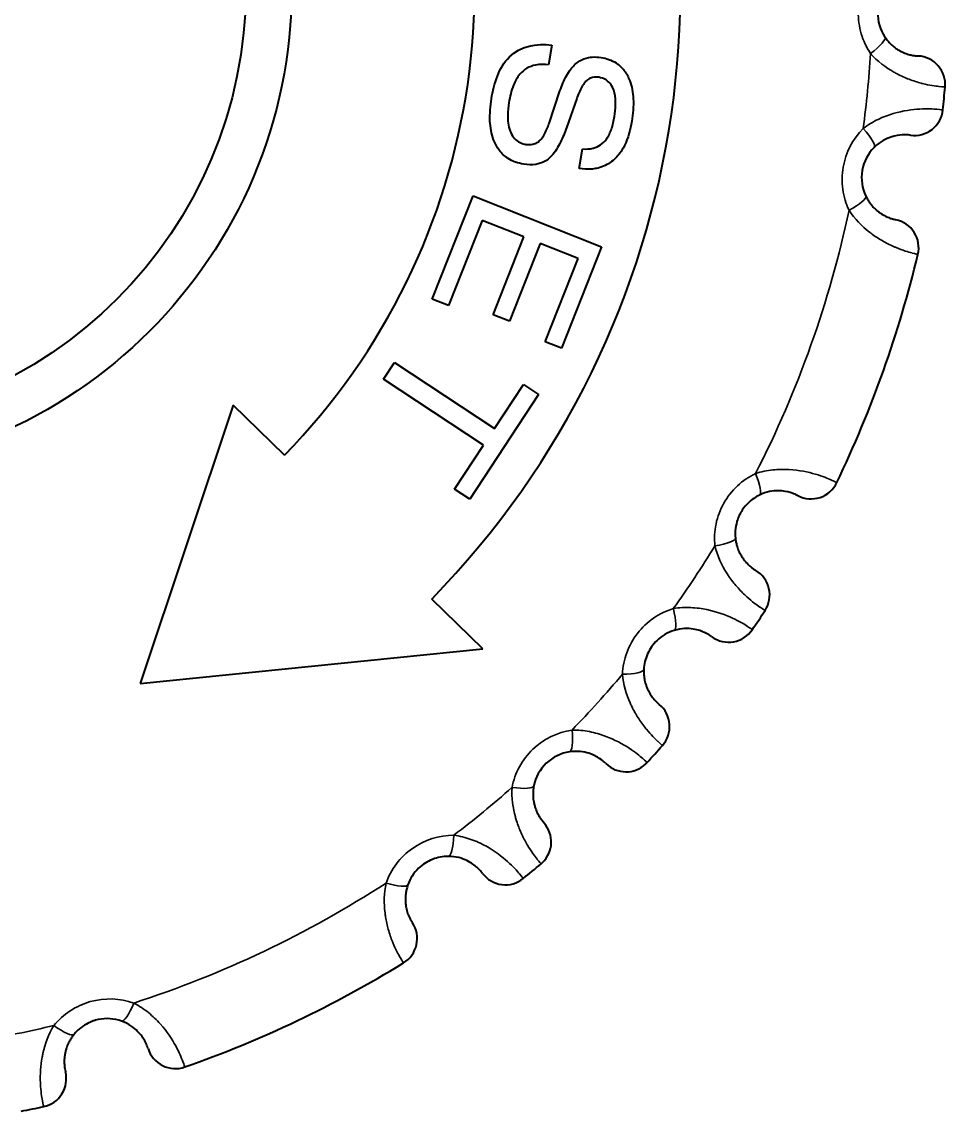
# Model space of a CAD drawing. Header units: millimetres. Extents: x 0 to 3364, y 0 to 2376.
# Drawn here: x 1409.08 to 1425.23, y 1267.06 to 1286.1 of the extents above; entities that cross this region are included whole.
import ezdxf

# ---------------------------------------------------------------- set-up
doc = ezdxf.new("R2010")
doc.units = ezdxf.units.MM
doc.header["$LTSCALE"] = 4
doc.layers.add('가시적인 것(ISO)', color=3, linetype='Continuous', lineweight=40, true_color=0x00ff00)
doc.layers.add('가시적인 좁은 것(ISO)', color=3, linetype='Continuous', lineweight=35, true_color=0x00ff00)

msp = doc.modelspace()

# ---------------------------------------------------------------- linework, layer by layer
at = {"layer": '가시적인 것(ISO)'}
for p, q in [((1418.3491, 1285.6961), (1418.294, 1285.3508)), ((1418.3006, 1284.3226), (1418.4922, 1284.8978)), ((1418.784, 1284.7596), (1418.6066, 1284.2506)), ((1418.8284, 1283.535), (1418.8838, 1283.88)), ((1416.2591, 1281.255), (1416.9736, 1283.059)), ((1416.9736, 1283.059), (1419.2207, 1282.1689)), ((1417.133, 1282.6299), (1416.544, 1281.1422)), ((1417.8609, 1282.3415), (1417.133, 1282.6299)), ((1417.3219, 1280.9806), (1417.8609, 1282.3415)), ((1418.1458, 1282.2287), (1417.6068, 1280.8678)), ((1418.8103, 1281.9654), (1418.1458, 1282.2287)), ((1419.2207, 1282.1689), (1418.5185, 1280.3968)), ((1418.2336, 1280.5096), (1418.8103, 1281.9654)), ((1416.544, 1281.1422), (1416.2591, 1281.255)), ((1417.6068, 1280.8678), (1417.3219, 1280.9806)), ((1418.5185, 1280.3968), (1418.2336, 1280.5096)), ((1415.4052, 1279.8532), (1415.5971, 1280.1448)), ((1415.5971, 1280.1448), (1417.3477, 1278.9944)), ((1417.1558, 1278.7028), (1415.4052, 1279.8532)), ((1417.3477, 1278.9944), (1417.853, 1279.7638)), ((1417.853, 1279.7638), (1418.1184, 1279.5896)), ((1418.1184, 1279.5896), (1416.9159, 1277.7591)), ((1412.7789, 1279.3991), (1411.1536, 1274.5333)), ((1413.6734, 1278.526), (1412.7789, 1279.3991)), ((1416.6505, 1277.9334), (1417.1558, 1278.7028)), ((1416.9159, 1277.7591), (1416.6505, 1277.9334)), ((1417.144, 1275.1381), (1416.2495, 1276.0113)), ((1411.1536, 1274.5333), (1417.144, 1275.1381))]:
    msp.add_line(p, q, dxfattribs=at)
for radius in [8.5, 7.7]:
    msp.add_circle((1405.3011, 1286.6988), radius, dxfattribs=at)
for centre, radius, start, end in [((1405.3011, 1286.6988), 15.3, 315.69079, 27.69079), ((1405.3011, 1286.6988), 11.7, 315.69079, 27.69079), ((1424.7274, 1285.0051), 0.5, 355.01735, 86.85407), ((1405.3011, 1286.6988), 20, 353.86422, 355.01735), ((1424.6894, 1284.6145), 0.5, 262.02751, 353.86422), ((1424.2637, 1282.1523), 0.5, 346.51735, 78.35407), ((1405.3011, 1286.6988), 20, 334.36422, 346.51735), ((1422.8816, 1278.2621), 0.5, 242.52751, 334.36422), ((1421.6584, 1276.0833), 0.5, 327.01735, 58.85407), ((1405.3011, 1286.6988), 20, 325.86422, 327.01735), ((1421.4415, 1275.7562), 0.5, 234.02751, 325.86422), ((1419.9097, 1273.7821), 0.5, 318.51735, 50.35407), ((1405.3011, 1286.6988), 20, 317.36422, 318.51735), ((1419.6468, 1273.4907), 0.5, 225.52751, 313.69079), ((1419.6468, 1273.4907), 0.5, 313.69079, 317.36422), ((1417.84, 1271.7647), 0.5, 313.69079, 41.85407), ((1405.3011, 1286.6988), 20, 308.86422, 310.01735), ((1417.84, 1271.7647), 0.5, 310.01735, 313.69079), ((1417.5369, 1271.5154), 0.5, 217.02751, 308.86422), ((1415.4949, 1270.0754), 0.5, 301.51735, 33.35407), ((1405.3011, 1286.6988), 20, 289.36422, 301.51735), ((1411.7668, 1268.3019), 0.5, 197.52751, 289.36422), ((1409.3612, 1267.6261), 0.5, 282.01735, 13.85407), ((1405.3011, 1286.6988), 20, 280.86422, 282.01735)]:
    msp.add_arc(centre, radius, start, end, dxfattribs=at)
for centre, major_axis, ratio, start_param, end_param in [((1422.2225, 1277.2727), (-0.5552, -0.3829), 0.8965832, 4.5367191, 4.8891086), ((1420.5818, 1274.9598), (-0.533, -0.3107), 0.8116018, 4.4314275, 4.9991216), ((1418.6945, 1272.7553), (-0.5945, -0.2907), 0.8697455, 4.3644448, 5.0628114), ((1418.6386, 1272.671), (0.3228, 0.5919), 0.8882903, 1.2257529, 1.9106923), ((1410.5783, 1268.0581), (-0.7118, -0.2009), 0.8533215, 5.2688511, 5.4014875)]:
    msp.add_ellipse(centre, major_axis=major_axis, ratio=ratio, start_param=start_param, end_param=end_param, dxfattribs=at)
for points, knots in [([(1424.1927, 1286.6988), (1424.1041, 1286.5789), (1424.0497, 1286.427), (1424.0462, 1286.2698), (1424.0427, 1286.1126), (1424.09, 1285.9596), (1424.173, 1285.8357)], [0, 0, 0, 0, 0.00046947665, 0.00046947665, 0.00046947665, 0.00093916648, 0.00093916648, 0.00093916648, 0.00093916648]), ([(1424.173, 1285.8357), (1424.1821, 1285.8221), (1424.1917, 1285.8089), (1424.2015, 1285.7962), (1424.2162, 1285.7771), (1424.2315, 1285.7591), (1424.2472, 1285.7423), (1424.255, 1285.7339), (1424.2629, 1285.7258), (1424.2708, 1285.7181), (1424.2748, 1285.7142), (1424.2787, 1285.7104), (1424.2827, 1285.7067), (1424.2866, 1285.7029), (1424.2906, 1285.6993), (1424.2946, 1285.6957), (1424.3189, 1285.6738), (1424.3432, 1285.6547), (1424.3669, 1285.6381), (1424.3843, 1285.626), (1424.4014, 1285.6152), (1424.418, 1285.6055), (1424.4368, 1285.5946), (1424.4548, 1285.5851), (1424.4719, 1285.5769), (1424.5073, 1285.5599), (1424.5392, 1285.548), (1424.5677, 1285.5388), (1424.583, 1285.5339), (1424.5972, 1285.5299), (1424.6104, 1285.5265), (1424.6228, 1285.5233), (1424.6344, 1285.5207), (1424.6451, 1285.5185), (1424.6699, 1285.5134), (1424.69, 1285.5106), (1424.7062, 1285.5086), (1424.7111, 1285.508), (1424.7156, 1285.5075), (1424.7197, 1285.5071), (1424.7434, 1285.5046), (1424.7503, 1285.5045), (1424.7549, 1285.5044)], [0.0026102224, 0.0026102224, 0.0026102224, 0.0026102224, 0.0026627119, 0.0026627119, 0.0026627119, 0.0027414461, 0.0027414461, 0.0027414461, 0.0027808132, 0.0027808132, 0.0027808132, 0.0028004968, 0.0028004968, 0.0028004968, 0.0028201803, 0.0028201803, 0.0028201803, 0.0029414562, 0.0029414562, 0.0029414562, 0.0030301383, 0.0030301383, 0.0030301383, 0.0031306645, 0.0031306645, 0.0031306645, 0.0033386198, 0.0033386198, 0.0033386198, 0.0034500542, 0.0034500542, 0.0034500542, 0.0035550331, 0.0035550331, 0.0035550331, 0.003797578, 0.003797578, 0.003797578, 0.0038699701, 0.0038699701, 0.0038699701, 0.004289886, 0.004289886, 0.004289886, 0.004289886]), ([(1417.2941, 1284.7571), (1417.3409, 1285.0236), (1417.4174, 1285.296), (1417.7992, 1285.6812), (1418.0851, 1285.7291), (1418.3491, 1285.6961)], [0, 0, 0, 0, 0.5, 0.5, 1, 1, 1, 1]), ([(1418.4922, 1284.8978), (1418.5242, 1284.9865), (1418.5596, 1285.0752), (1418.653, 1285.2447), (1418.7003, 1285.3026), (1418.7901, 1285.3908), (1418.8448, 1285.4282), (1418.9646, 1285.476), (1419.0156, 1285.4838), (1419.1087, 1285.4896), (1419.1605, 1285.486), (1419.2112, 1285.4792)], [-0.066889503, -0.066889503, -0.066889503, -0.066889503, -0.055462214, -0.055462214, -0.043314434, -0.043314434, -0.02886897, -0.02886897, -0.015836441, -0.015836441, 0, 0, 0, 0]), ([(1419.2112, 1285.4792), (1419.3026, 1285.4623), (1419.3947, 1285.4337), (1419.4731, 1285.3828), (1419.5281, 1285.3471), (1419.5774, 1285.3005), (1419.6172, 1285.2475), (1419.6568, 1285.1947), (1419.6885, 1285.135), (1419.712, 1285.0728), (1419.7494, 1284.9732), (1419.7679, 1284.8651), (1419.7735, 1284.7582), (1419.7805, 1284.6263), (1419.7668, 1284.4932), (1419.7476, 1284.3623)], [0, 0, 0, 0, 0.2056745, 0.2056745, 0.2056745, 0.3488612, 0.3488612, 0.3488612, 0.4908318, 0.4908318, 0.4908318, 0.7191485, 0.7191485, 0.7191485, 1, 1, 1, 1]), ([(1418.294, 1285.3508), (1418.2181, 1285.3592), (1418.1399, 1285.3609), (1418.0648, 1285.3457), (1418.0125, 1285.3352), (1417.9609, 1285.3162), (1417.9144, 1285.2892), (1417.8678, 1285.2622), (1417.8258, 1285.2254), (1417.7905, 1285.1839), (1417.7434, 1285.1285), (1417.7073, 1285.0628), (1417.6794, 1284.9951), (1417.6393, 1284.8979), (1417.6164, 1284.7937), (1417.5981, 1284.69)], [0, 0, 0, 0, 0.2139817, 0.2139817, 0.2139817, 0.3627097, 0.3627097, 0.3627097, 0.5123326, 0.5123326, 0.5123326, 0.7126846, 0.7126846, 0.7126846, 1, 1, 1, 1]), ([(1419.1725, 1285.1315), (1419.1363, 1285.1354), (1419.099, 1285.1381), (1419.0633, 1285.1305), (1419.038, 1285.1251), (1419.0134, 1285.1149), (1418.9913, 1285.1011), (1418.9692, 1285.0874), (1418.9494, 1285.0694), (1418.9323, 1285.0495), (1418.8871, 1284.9967), (1418.8552, 1284.9324), (1418.827, 1284.8684), (1418.8113, 1284.8327), (1418.7974, 1284.7962), (1418.784, 1284.7596)], [0, 0, 0, 0, 0.1881947, 0.1881947, 0.1881947, 0.3207397, 0.3207397, 0.3207397, 0.452846, 0.452846, 0.452846, 0.8050415, 0.8050415, 0.8050415, 1, 1, 1, 1]), ([(1419.4464, 1284.4468), (1419.4647, 1284.5714), (1419.4794, 1284.7219), (1419.429, 1284.9288), (1419.4046, 1284.9732), (1419.3625, 1285.0347), (1419.3339, 1285.0629), (1419.2535, 1285.1146), (1419.2116, 1285.124), (1419.1725, 1285.1315)], [-0.043159132, -0.043159132, -0.043159132, -0.043159132, -0.028909022, -0.028909022, -0.021563255, -0.021563255, -0.012318786, -0.012318786, 0, 0, 0, 0]), ([(1417.8571, 1283.6122), (1417.7618, 1283.6308), (1417.6651, 1283.6598), (1417.5834, 1283.7132), (1417.5254, 1283.751), (1417.4729, 1283.7999), (1417.4312, 1283.856), (1417.3897, 1283.9118), (1417.3564, 1283.9747), (1417.3316, 1284.0403), (1417.2927, 1284.1432), (1417.274, 1284.255), (1417.2685, 1284.3655), (1417.2619, 1284.496), (1417.2754, 1284.6276), (1417.2941, 1284.7571)], [0, 0, 0, 0, 0.2084477, 0.2084477, 0.2084477, 0.3551737, 0.3551737, 0.3551737, 0.5004965, 0.5004965, 0.5004965, 0.7300301, 0.7300301, 0.7300301, 1, 1, 1, 1]), ([(1417.5981, 1284.69), (1417.5873, 1284.6167), (1417.5783, 1284.5428), (1417.5777, 1284.4689), (1417.5769, 1284.3756), (1417.587, 1284.2794), (1417.6198, 1284.1927), (1417.6344, 1284.1544), (1417.6535, 1284.1171), (1417.6785, 1284.085), (1417.7037, 1284.0527), (1417.7349, 1284.0243), (1417.7698, 1284.0036), (1417.8017, 1283.9847), (1417.8374, 1283.9718), (1417.8735, 1283.9641), (1417.8811, 1283.9625), (1417.8886, 1283.9611), (1417.8962, 1283.9596)], [0, 0, 0, 0, 0.2496397, 0.2496397, 0.2496397, 0.5676267, 0.5676267, 0.5676267, 0.7064397, 0.7064397, 0.7064397, 0.8465616, 0.8465616, 0.8465616, 0.9737641, 0.9737641, 0.9737641, 1, 1, 1, 1]), ([(1418.8838, 1283.88), (1418.9476, 1283.8762), (1419.0133, 1283.8766), (1419.0752, 1283.8937), (1419.1199, 1283.9061), (1419.1641, 1283.9244), (1419.2026, 1283.9511), (1419.2413, 1283.9779), (1419.2755, 1284.0124), (1419.3037, 1284.0506), (1419.3432, 1284.1041), (1419.3718, 1284.1662), (1419.3935, 1284.2294), (1419.4178, 1284.2999), (1419.4332, 1284.3734), (1419.4464, 1284.4468)], [0, 0, 0, 0, 0.219028, 0.219028, 0.219028, 0.3762123, 0.3762123, 0.3762123, 0.5337071, 0.5337071, 0.5337071, 0.7548107, 0.7548107, 0.7548107, 1, 1, 1, 1]), ([(1418.6066, 1284.2506), (1418.575, 1284.1648), (1418.541, 1284.0795), (1418.5009, 1283.9977), (1418.4591, 1283.9122), (1418.4087, 1283.8282), (1418.345, 1283.7579), (1418.3094, 1283.7186), (1418.2672, 1283.6843), (1418.2209, 1283.6596), (1418.1744, 1283.6348), (1418.1236, 1283.6182), (1418.0722, 1283.6097), (1418.0015, 1283.5979), (1417.928, 1283.6021), (1417.8571, 1283.6122)], [0, 0, 0, 0, 0.2481172, 0.2481172, 0.2481172, 0.5087714, 0.5087714, 0.5087714, 0.6542376, 0.6542376, 0.6542376, 0.7994449, 0.7994449, 0.7994449, 1, 1, 1, 1]), ([(1417.8962, 1283.9596), (1417.936, 1283.9544), (1417.9773, 1283.9528), (1418.0166, 1283.9614), (1418.0445, 1283.9675), (1418.0718, 1283.9788), (1418.0962, 1283.9941), (1418.1206, 1284.0094), (1418.1427, 1284.029), (1418.1614, 1284.0512), (1418.2073, 1284.1056), (1418.2406, 1284.1709), (1418.2681, 1284.2369), (1418.2798, 1284.2651), (1418.2902, 1284.2938), (1418.3006, 1284.3226)], [0, 0, 0, 0, 0.2047594, 0.2047594, 0.2047594, 0.349575, 0.349575, 0.349575, 0.4937771, 0.4937771, 0.4937771, 0.849303, 0.849303, 0.849303, 1, 1, 1, 1]), ([(1419.7476, 1284.3623), (1419.7216, 1284.217), (1419.6849, 1284.0703), (1419.5687, 1283.8356), (1419.5146, 1283.77), (1419.4079, 1283.6619), (1419.3339, 1283.6106), (1419.1679, 1283.5406), (1419.0865, 1283.5305), (1418.9726, 1283.521), (1418.8999, 1283.526), (1418.8284, 1283.535)], [-0.06755985, -0.06755985, -0.06755985, -0.06755985, -0.056060517, -0.056060517, -0.047114364, -0.047114364, -0.035298105, -0.035298105, -0.022276521, -0.022276521, 0, 0, 0, 0]), ([(1424.6201, 1284.1194), (1424.6156, 1284.1201), (1424.6088, 1284.1212), (1424.5856, 1284.1234), (1424.5624, 1284.1255), (1424.5271, 1284.1282), (1424.477, 1284.1256), (1424.427, 1284.123), (1424.3614, 1284.1157), (1424.2781, 1284.0879), (1424.2365, 1284.0739), (1424.1904, 1284.0545), (1424.1428, 1284.0271), (1424.0951, 1283.9998), (1424.0444, 1283.9632), (1423.998, 1283.9189)], [0, 0, 0, 0, 0.0004145156, 0.0004145156, 0.0004145156, 0.0008290312, 0.0008290312, 0.0008290312, 0.0012435468, 0.0012435468, 0.0012435468, 0.0014508046, 0.0014508046, 0.0014508046, 0.0016580624, 0.0016580624, 0.0016580624, 0.0016580624]), ([(1423.9852, 1283.9065), (1423.8799, 1283.8009), (1423.8036, 1283.6587), (1423.7769, 1283.5038), (1423.7502, 1283.3489), (1423.7743, 1283.1905), (1423.8381, 1283.0557)], [0, 0, 0, 0, 0.00046947665, 0.00046947665, 0.00046947665, 0.00093916648, 0.00093916648, 0.00093916648, 0.00093916648]), ([(1423.8381, 1283.0557), (1423.8452, 1283.0409), (1423.8526, 1283.0265), (1423.8604, 1283.0124), (1423.8722, 1282.9914), (1423.8847, 1282.9713), (1423.8977, 1282.9524), (1423.9042, 1282.943), (1423.9108, 1282.9338), (1423.9175, 1282.9249), (1423.9208, 1282.9205), (1423.9242, 1282.9162), (1423.9275, 1282.9119), (1423.9309, 1282.9076), (1423.9343, 1282.9034), (1423.9377, 1282.8993), (1423.9585, 1282.874), (1423.9797, 1282.8515), (1424.0007, 1282.8316), (1424.0161, 1282.8171), (1424.0314, 1282.8039), (1424.0464, 1282.7919), (1424.0634, 1282.7783), (1424.0798, 1282.7662), (1424.0955, 1282.7556), (1424.128, 1282.7336), (1424.1577, 1282.717), (1424.1846, 1282.7038), (1424.1991, 1282.6967), (1424.2125, 1282.6906), (1424.225, 1282.6853), (1424.2369, 1282.6803), (1424.2479, 1282.676), (1424.2582, 1282.6722), (1424.2819, 1282.6635), (1424.3014, 1282.6578), (1424.3172, 1282.6534), (1424.3219, 1282.6522), (1424.3262, 1282.651), (1424.3302, 1282.65), (1424.3534, 1282.644), (1424.3601, 1282.6428), (1424.3646, 1282.642)], [0.0026102224, 0.0026102224, 0.0026102224, 0.0026102224, 0.0026627119, 0.0026627119, 0.0026627119, 0.0027414461, 0.0027414461, 0.0027414461, 0.0027808132, 0.0027808132, 0.0027808132, 0.0028004968, 0.0028004968, 0.0028004968, 0.0028201803, 0.0028201803, 0.0028201803, 0.0029414562, 0.0029414562, 0.0029414562, 0.0030301383, 0.0030301383, 0.0030301383, 0.0031306645, 0.0031306645, 0.0031306645, 0.0033386198, 0.0033386198, 0.0033386198, 0.0034500542, 0.0034500542, 0.0034500542, 0.0035550331, 0.0035550331, 0.0035550331, 0.003797578, 0.003797578, 0.003797578, 0.0038699701, 0.0038699701, 0.0038699701, 0.004289886, 0.004289886, 0.004289886, 0.004289886]), ([(1422.6509, 1277.8185), (1422.6468, 1277.8208), (1422.6407, 1277.8241), (1422.6191, 1277.8341), (1422.5974, 1277.8441), (1422.5642, 1277.8587), (1422.5148, 1277.8731), (1422.4655, 1277.8875), (1422.3995, 1277.9026), (1422.3089, 1277.9031), (1422.2636, 1277.9033), (1422.2125, 1277.8995), (1422.157, 1277.8884), (1422.1016, 1277.8772), (1422.0405, 1277.858), (1421.9814, 1277.8297)], [0, 0, 0, 0, 0.0004192882, 0.0004192882, 0.0004192882, 0.0008385765, 0.0008385765, 0.0008385765, 0.0012578647, 0.0012578647, 0.0012578647, 0.0014675089, 0.0014675089, 0.0014675089, 0.001677153, 0.001677153, 0.001677153, 0.001677153]), ([(1421.787, 1277.6952), (1421.7458, 1277.6559), (1421.7086, 1277.6114), (1421.677, 1277.5631), (1421.6677, 1277.5489), (1421.6589, 1277.5345), (1421.6507, 1277.5197), (1421.6448, 1277.5093), (1421.6392, 1277.4988), (1421.6339, 1277.4881), (1421.6211, 1277.4623), (1421.6098, 1277.4358), (1421.6001, 1277.4089), (1421.5806, 1277.3551), (1421.5673, 1277.2984), (1421.5605, 1277.2427), (1421.5537, 1277.187), (1421.5532, 1277.1317), (1421.5588, 1277.0769)], [0.00024509166, 0.00024509166, 0.00024509166, 0.00024509166, 0.00041861036, 0.00041861036, 0.00041861036, 0.00046942222, 0.00046942222, 0.00046942222, 0.00050536971, 0.00050536971, 0.00050536971, 0.00059212907, 0.00059212907, 0.00059212907, 0.00076564777, 0.00076564777, 0.00076564777, 0.00093916648, 0.00093916648, 0.00093916648, 0.00093916648]), ([(1421.5588, 1277.0769), (1421.5605, 1277.0606), (1421.5627, 1277.0445), (1421.5654, 1277.0286), (1421.5694, 1277.0049), (1421.5745, 1276.9818), (1421.5805, 1276.9596), (1421.5834, 1276.9485), (1421.5866, 1276.9377), (1421.59, 1276.9271), (1421.5916, 1276.9218), (1421.5933, 1276.9166), (1421.5951, 1276.9115), (1421.5968, 1276.9063), (1421.5986, 1276.9013), (1421.6004, 1276.8963), (1421.6116, 1276.8655), (1421.6241, 1276.8371), (1421.6373, 1276.8114), (1421.6469, 1276.7926), (1421.657, 1276.775), (1421.667, 1276.7587), (1421.6785, 1276.7402), (1421.69, 1276.7233), (1421.7012, 1276.7081), (1421.7245, 1276.6765), (1421.747, 1276.651), (1421.768, 1276.6295), (1421.7792, 1276.618), (1421.7898, 1276.6078), (1421.7999, 1276.5986), (1421.8093, 1276.5899), (1421.8183, 1276.5822), (1421.8267, 1276.5752), (1421.8462, 1276.5591), (1421.8627, 1276.5472), (1421.8761, 1276.5378), (1421.8801, 1276.535), (1421.8838, 1276.5325), (1421.8872, 1276.5301), (1421.907, 1276.5168), (1421.913, 1276.5134), (1421.917, 1276.5112)], [0.0026102224, 0.0026102224, 0.0026102224, 0.0026102224, 0.0026627119, 0.0026627119, 0.0026627119, 0.0027414461, 0.0027414461, 0.0027414461, 0.0027808132, 0.0027808132, 0.0027808132, 0.0028004968, 0.0028004968, 0.0028004968, 0.0028201803, 0.0028201803, 0.0028201803, 0.0029414562, 0.0029414562, 0.0029414562, 0.0030301383, 0.0030301383, 0.0030301383, 0.0031306645, 0.0031306645, 0.0031306645, 0.0033386198, 0.0033386198, 0.0033386198, 0.0034500542, 0.0034500542, 0.0034500542, 0.0035550331, 0.0035550331, 0.0035550331, 0.003797578, 0.003797578, 0.003797578, 0.0038699701, 0.0038699701, 0.0038699701, 0.004289886, 0.004289886, 0.004289886, 0.004289886]), ([(1421.1478, 1275.3516), (1421.1441, 1275.3544), (1421.1385, 1275.3587), (1421.1186, 1275.3717), (1421.0986, 1275.3848), (1421.0679, 1275.4042), (1421.0212, 1275.4257), (1420.9746, 1275.4472), (1420.9115, 1275.4719), (1420.822, 1275.4858), (1420.7773, 1275.4927), (1420.7261, 1275.4965), (1420.6696, 1275.4937), (1420.6131, 1275.4908), (1420.5499, 1275.4809), (1420.4873, 1275.4616)], [0, 0, 0, 0, 0.0004192882, 0.0004192882, 0.0004192882, 0.0008385765, 0.0008385765, 0.0008385765, 0.0012578647, 0.0012578647, 0.0012578647, 0.0014675089, 0.0014675089, 0.0014675089, 0.001677153, 0.001677153, 0.001677153, 0.001677153]), ([(1420.1891, 1275.2869), (1420.1197, 1275.2206), (1420.0624, 1275.1395), (1419.9837, 1274.9643), (1419.9623, 1274.8717), (1419.958, 1274.7796)], [0.00035785513, 0.00035785513, 0.00035785513, 0.00035785513, 0.0006485108, 0.0006485108, 0.00093916648, 0.00093916648, 0.00093916648, 0.00093916648]), ([(1419.958, 1274.7796), (1419.9573, 1274.7632), (1419.9571, 1274.7469), (1419.9574, 1274.7308), (1419.9579, 1274.7068), (1419.9595, 1274.6832), (1419.9621, 1274.6604), (1419.9634, 1274.649), (1419.965, 1274.6378), (1419.9667, 1274.6268), (1419.9676, 1274.6213), (1419.9685, 1274.6159), (1419.9694, 1274.6106), (1419.9704, 1274.6052), (1419.9714, 1274.6), (1419.9725, 1274.5947), (1419.979, 1274.5626), (1419.9872, 1274.5328), (1419.9964, 1274.5054), (1420.0032, 1274.4853), (1420.0105, 1274.4664), (1420.018, 1274.4488), (1420.0266, 1274.4288), (1420.0355, 1274.4105), (1420.0444, 1274.3937), (1420.0627, 1274.3591), (1420.0812, 1274.3305), (1420.0987, 1274.3061), (1420.1081, 1274.2931), (1420.1171, 1274.2814), (1420.1257, 1274.2708), (1420.1338, 1274.2609), (1420.1415, 1274.2519), (1420.1489, 1274.2437), (1420.1657, 1274.2249), (1420.1802, 1274.2107), (1420.1921, 1274.1995), (1420.1957, 1274.1961), (1420.199, 1274.193), (1420.202, 1274.1903), (1420.2196, 1274.1741), (1420.2251, 1274.1699), (1420.2287, 1274.1671)], [0.0026102224, 0.0026102224, 0.0026102224, 0.0026102224, 0.0026627119, 0.0026627119, 0.0026627119, 0.0027414461, 0.0027414461, 0.0027414461, 0.0027808132, 0.0027808132, 0.0027808132, 0.0028004968, 0.0028004968, 0.0028004968, 0.0028201803, 0.0028201803, 0.0028201803, 0.0029414562, 0.0029414562, 0.0029414562, 0.0030301383, 0.0030301383, 0.0030301383, 0.0031306645, 0.0031306645, 0.0031306645, 0.0033386198, 0.0033386198, 0.0033386198, 0.0034500542, 0.0034500542, 0.0034500542, 0.0035550331, 0.0035550331, 0.0035550331, 0.003797578, 0.003797578, 0.003797578, 0.0038699701, 0.0038699701, 0.0038699701, 0.004289886, 0.004289886, 0.004289886, 0.004289886]), ([(1419.2965, 1273.1339), (1419.2932, 1273.1373), (1419.2884, 1273.1423), (1419.2706, 1273.1582), (1419.2528, 1273.1741), (1419.2253, 1273.1978), (1419.1823, 1273.2259), (1419.1393, 1273.2541), (1419.0806, 1273.2879), (1418.9942, 1273.3148), (1418.9509, 1273.3283), (1418.9009, 1273.3396), (1418.8446, 1273.3451), (1418.7883, 1273.3507), (1418.7243, 1273.3502), (1418.6595, 1273.3404)], [0, 0, 0, 0, 0.0004192882, 0.0004192882, 0.0004192882, 0.0008385765, 0.0008385765, 0.0008385765, 0.0012578647, 0.0012578647, 0.0012578647, 0.0014675089, 0.0014675089, 0.0014675089, 0.001677153, 0.001677153, 0.001677153, 0.001677153]), ([(1418.0353, 1272.744), (1418.0321, 1272.728), (1418.0295, 1272.7119), (1418.0274, 1272.696), (1418.0244, 1272.6721), (1418.0225, 1272.6485), (1418.0217, 1272.6256), (1418.0213, 1272.6141), (1418.0212, 1272.6028), (1418.0213, 1272.5917), (1418.0213, 1272.5862), (1418.0214, 1272.5807), (1418.0216, 1272.5752), (1418.0217, 1272.5698), (1418.022, 1272.5644), (1418.0222, 1272.5591), (1418.0239, 1272.5264), (1418.0276, 1272.4957), (1418.0327, 1272.4672), (1418.0364, 1272.4464), (1418.0408, 1272.4266), (1418.0457, 1272.4081), (1418.0513, 1272.387), (1418.0573, 1272.3676), (1418.0636, 1272.3497), (1418.0766, 1272.3127), (1418.0907, 1272.2817), (1418.1045, 1272.255), (1418.1118, 1272.2407), (1418.119, 1272.2279), (1418.1259, 1272.2161), (1418.1325, 1272.2051), (1418.1388, 1272.1951), (1418.1448, 1272.1859), (1418.1587, 1272.1648), (1418.1709, 1272.1486), (1418.1811, 1272.1357), (1418.1841, 1272.1319), (1418.1869, 1272.1284), (1418.1895, 1272.1252), (1418.2045, 1272.1066), (1418.2092, 1272.1016), (1418.2124, 1272.0983)], [0.0026102224, 0.0026102224, 0.0026102224, 0.0026102224, 0.0026627119, 0.0026627119, 0.0026627119, 0.0027414461, 0.0027414461, 0.0027414461, 0.0027808132, 0.0027808132, 0.0027808132, 0.0028004968, 0.0028004968, 0.0028004968, 0.0028201803, 0.0028201803, 0.0028201803, 0.0029414562, 0.0029414562, 0.0029414562, 0.0030301383, 0.0030301383, 0.0030301383, 0.0031306645, 0.0031306645, 0.0031306645, 0.0033386198, 0.0033386198, 0.0033386198, 0.0034500542, 0.0034500542, 0.0034500542, 0.0035550331, 0.0035550331, 0.0035550331, 0.003797578, 0.003797578, 0.003797578, 0.0038699701, 0.0038699701, 0.0038699701, 0.004289886, 0.004289886, 0.004289886, 0.004289886]), ([(1416.5383, 1271.5126), (1416.4461, 1271.5126), (1416.3516, 1271.4951), (1416.1742, 1271.4249), (1416.0902, 1271.3711), (1416.0209, 1271.305)], [0, 0, 0, 0, 0.00029037416, 0.00029037416, 0.00058074833, 0.00058074833, 0.00058074833, 0.00058074833]), ([(1417.1377, 1271.2143), (1417.135, 1271.2181), (1417.131, 1271.2238), (1417.1157, 1271.2421), (1417.1005, 1271.2604), (1417.0768, 1271.2879), (1417.0384, 1271.3222), (1417.0001, 1271.3564), (1416.947, 1271.3984), (1416.8655, 1271.4379), (1416.8247, 1271.4576), (1416.7769, 1271.4762), (1416.722, 1271.49), (1416.6672, 1271.5038), (1416.6038, 1271.5127), (1416.5383, 1271.5126)], [0, 0, 0, 0, 0.0004192882, 0.0004192882, 0.0004192882, 0.0008385765, 0.0008385765, 0.0008385765, 0.0012578647, 0.0012578647, 0.0012578647, 0.0014675089, 0.0014675089, 0.0014675089, 0.001677153, 0.001677153, 0.001677153, 0.001677153]), ([(1416.0209, 1271.305), (1415.9782, 1271.2641), (1415.9399, 1271.2176), (1415.877, 1271.12), (1415.8519, 1271.0687), (1415.8328, 1271.0151)], [0.00058074833, 0.00058074833, 0.00058074833, 0.00058074833, 0.0007599574, 0.0007599574, 0.00093916648, 0.00093916648, 0.00093916648, 0.00093916648]), ([(1415.8328, 1271.0151), (1415.8272, 1270.9997), (1415.8223, 1270.9842), (1415.8179, 1270.9687), (1415.8113, 1270.9455), (1415.806, 1270.9225), (1415.8018, 1270.8999), (1415.7997, 1270.8886), (1415.7979, 1270.8775), (1415.7964, 1270.8665), (1415.7956, 1270.861), (1415.7949, 1270.8556), (1415.7943, 1270.8502), (1415.7936, 1270.8448), (1415.7931, 1270.8394), (1415.7925, 1270.8341), (1415.7894, 1270.8015), (1415.7885, 1270.7706), (1415.7893, 1270.7417), (1415.7899, 1270.7205), (1415.7914, 1270.7003), (1415.7934, 1270.6813), (1415.7958, 1270.6596), (1415.7989, 1270.6395), (1415.8025, 1270.6209), (1415.8099, 1270.5824), (1415.8193, 1270.5496), (1415.8289, 1270.5212), (1415.8341, 1270.506), (1415.8393, 1270.4922), (1415.8444, 1270.4796), (1415.8492, 1270.4677), (1415.854, 1270.4568), (1415.8586, 1270.4469), (1415.8692, 1270.424), (1415.8789, 1270.4061), (1415.887, 1270.3919), (1415.8894, 1270.3877), (1415.8917, 1270.3838), (1415.8938, 1270.3802), (1415.9059, 1270.3596), (1415.9099, 1270.354), (1415.9125, 1270.3503)], [0.0026102224, 0.0026102224, 0.0026102224, 0.0026102224, 0.0026627119, 0.0026627119, 0.0026627119, 0.0027414461, 0.0027414461, 0.0027414461, 0.0027808132, 0.0027808132, 0.0027808132, 0.0028004968, 0.0028004968, 0.0028004968, 0.0028201803, 0.0028201803, 0.0028201803, 0.0029414562, 0.0029414562, 0.0029414562, 0.0030301383, 0.0030301383, 0.0030301383, 0.0031306645, 0.0031306645, 0.0031306645, 0.0033386198, 0.0033386198, 0.0033386198, 0.0034500542, 0.0034500542, 0.0034500542, 0.0035550331, 0.0035550331, 0.0035550331, 0.003797578, 0.003797578, 0.003797578, 0.0038699701, 0.0038699701, 0.0038699701, 0.004289886, 0.004289886, 0.004289886, 0.004289886]), ([(1410.8245, 1268.6326), (1410.7615, 1268.6549), (1410.6947, 1268.6687), (1410.6263, 1268.6734), (1410.558, 1268.6781), (1410.4882, 1268.6736), (1410.4193, 1268.6591), (1410.4032, 1268.6557), (1410.3872, 1268.6518), (1410.3714, 1268.6473), (1410.3534, 1268.6423), (1410.3356, 1268.6365), (1410.3181, 1268.6301), (1410.2688, 1268.6121), (1410.2216, 1268.5889), (1410.1777, 1268.5614), (1410.1557, 1268.5477), (1410.1346, 1268.533), (1410.1144, 1268.5173), (1410.0943, 1268.5016), (1410.075, 1268.485), (1410.0568, 1268.4677)], [0, 0, 0, 0, 0.00021028789, 0.00021028789, 0.00021028789, 0.00042057579, 0.00042057579, 0.00042057579, 0.00046968696, 0.00046968696, 0.00046968696, 0.00052571973, 0.00052571973, 0.00052571973, 0.00068343565, 0.00068343565, 0.00068343565, 0.00076229361, 0.00076229361, 0.00076229361, 0.00084115157, 0.00084115157, 0.00084115157, 0.00084115157]), ([(1411.29, 1268.1513), (1411.2887, 1268.1558), (1411.2867, 1268.1625), (1411.2785, 1268.1849), (1411.2703, 1268.2073), (1411.2571, 1268.2411), (1411.2324, 1268.2862), (1411.2076, 1268.3312), (1411.1717, 1268.3886), (1411.108, 1268.4529), (1411.0761, 1268.4851), (1411.0373, 1268.5186), (1410.9902, 1268.5499), (1410.943, 1268.5813), (1410.8863, 1268.6108), (1410.8245, 1268.6326)], [0, 0, 0, 0, 0.0004192882, 0.0004192882, 0.0004192882, 0.0008385765, 0.0008385765, 0.0008385765, 0.0012578647, 0.0012578647, 0.0012578647, 0.0014675089, 0.0014675089, 0.0014675089, 0.001677153, 0.001677153, 0.001677153, 0.001677153]), ([(1409.9934, 1268.3992), (1409.983, 1268.3864), (1409.9732, 1268.3735), (1409.9639, 1268.3604), (1409.9499, 1268.3407), (1409.9372, 1268.3208), (1409.9257, 1268.3009), (1409.92, 1268.291), (1409.9146, 1268.2811), (1409.9095, 1268.2712), (1409.9069, 1268.2663), (1409.9044, 1268.2614), (1409.902, 1268.2565), (1409.8996, 1268.2517), (1409.8973, 1268.2468), (1409.895, 1268.242), (1409.8812, 1268.2123), (1409.87, 1268.1835), (1409.8611, 1268.1559), (1409.8546, 1268.1358), (1409.8493, 1268.1163), (1409.8449, 1268.0976), (1409.8399, 1268.0764), (1409.8361, 1268.0564), (1409.8332, 1268.0376), (1409.8274, 1267.9989), (1409.8252, 1267.9649), (1409.8249, 1267.9349), (1409.8247, 1267.9188), (1409.825, 1267.9041), (1409.8256, 1267.8905), (1409.8261, 1267.8777), (1409.827, 1267.8658), (1409.828, 1267.8549), (1409.8304, 1267.8298), (1409.8336, 1267.8097), (1409.8365, 1267.7936), (1409.8373, 1267.7888), (1409.8382, 1267.7844), (1409.839, 1267.7803), (1409.8435, 1267.7569), (1409.8454, 1267.7503), (1409.8466, 1267.7459)], [0.0026102224, 0.0026102224, 0.0026102224, 0.0026102224, 0.0026627119, 0.0026627119, 0.0026627119, 0.0027414461, 0.0027414461, 0.0027414461, 0.0027808132, 0.0027808132, 0.0027808132, 0.0028004968, 0.0028004968, 0.0028004968, 0.0028201803, 0.0028201803, 0.0028201803, 0.0029414562, 0.0029414562, 0.0029414562, 0.0030301383, 0.0030301383, 0.0030301383, 0.0031306645, 0.0031306645, 0.0031306645, 0.0033386198, 0.0033386198, 0.0033386198, 0.0034500542, 0.0034500542, 0.0034500542, 0.0035550331, 0.0035550331, 0.0035550331, 0.003797578, 0.003797578, 0.003797578, 0.0038699701, 0.0038699701, 0.0038699701, 0.004289886, 0.004289886, 0.004289886, 0.004289886])]:
    msp.add_open_spline(points, degree=3, knots=knots, dxfattribs=at)
msp.add_open_spline([(1423.998, 1283.9189), (1423.9937, 1283.9148), (1423.9894, 1283.9107), (1423.9852, 1283.9065)], degree=3, dxfattribs=at)
at = {"layer": '가시적인 좁은 것(ISO)'}
for start, end in [(352.42053, 356.46104), (332.92053, 347.96104), (324.42053, 328.46104), (315.92053, 319.96104), (307.42053, 311.46104), (287.92053, 302.96104), (279.42053, 283.46104)]:
    msp.add_arc((1405.3011, 1286.6988), 18.6557, start, end, dxfattribs=at)
for centre, major_axis, start_param, end_param in [((1423.7577, 1285.5573), (0.4153, 0.2784), 4.976004, 6.2831853), ((1423.6314, 1284.2597), (0.3539, -0.3532), 0, 1.3071813), ((1423.3862, 1282.8418), (0.4519, 0.2139), 4.976004, 6.2831853), ((1421.7658, 1278.2808), (0.2157, -0.4511), 0, 1.3071813), ((1421.0614, 1277.0261), (0.4974, 0.0508), 4.976004, 6.2831853), ((1420.3407, 1275.9397), (0.1466, -0.478), 0, 1.3071813), ((1419.4586, 1274.8028), (0.4995, -0.0233), 4.976004, 6.2831853), ((1418.5852, 1273.8349), (0.0744, -0.4944), 0, 1.3071813), ((1417.5447, 1272.8409), (0.4905, -0.0969), 4.976004, 6.2831853), ((1416.5379, 1272.0126), (0.0005, -0.5), 0, 1.3071813), ((1415.3619, 1271.1834), (0.4708, -0.1683), 4.976004, 6.2831853), ((1410.991, 1269.1041), (-0.1665, -0.4715), 0, 1.3071813), ((1409.6057, 1268.715), (0.3876, -0.3158), 4.976004, 6.2831853)]:
    msp.add_ellipse(centre, major_axis=major_axis, ratio=0.206118, start_param=start_param, end_param=end_param, dxfattribs=at)
for points, knots in [([(1423.9213, 1285.5472), (1423.8499, 1285.6537), (1423.7959, 1285.7692), (1423.7593, 1285.8938), (1423.7227, 1286.0184), (1423.7052, 1286.1469), (1423.7081, 1286.2772), (1423.7138, 1286.5378), (1423.8021, 1286.7922), (1423.9544, 1286.9985)], [0, 0, 0, 0, 0.0003876456, 0.0003876456, 0.0003876456, 0.0007752912, 0.0007752912, 0.0007752912, 0.0015505823, 0.0015505823, 0.0015505823, 0.0015505823]), ([(1425.2255, 1284.9617), (1425.2118, 1284.9622), (1425.1912, 1284.963), (1425.1231, 1284.9705), (1425.1213, 1284.9707), (1425.1194, 1284.971), (1425.1174, 1284.9712), (1425.0844, 1284.9749), (1425.0447, 1284.98), (1424.9983, 1284.9878), (1424.9492, 1284.9961), (1424.8928, 1285.0075), (1424.8294, 1285.0236), (1424.8226, 1285.0253), (1424.8158, 1285.0271), (1424.8088, 1285.0289), (1424.7427, 1285.0463), (1424.6708, 1285.0687), (1424.5946, 1285.0979), (1424.5291, 1285.123), (1424.4594, 1285.1537), (1424.3892, 1285.1902), (1424.3792, 1285.1955), (1424.3691, 1285.2008), (1424.3591, 1285.2063), (1424.349, 1285.2117), (1424.3389, 1285.2174), (1424.3288, 1285.2231), (1424.1879, 1285.3034), (1424.0428, 1285.411), (1423.9213, 1285.5472)], [0, 0, 0, 0, 0.000641191, 0.000641191, 0.000641191, 0.0006588203, 0.0006588203, 0.0006588203, 0.0009617865, 0.0009617865, 0.0009617865, 0.001282382, 0.001282382, 0.001282382, 0.0013167634, 0.0013167634, 0.0013167634, 0.0016433523, 0.0016433523, 0.0016433523, 0.001923573, 0.001923573, 0.001923573, 0.0019635845, 0.0019635845, 0.0019635845, 0.0020037218, 0.0020037218, 0.0020037218, 0.002564764, 0.002564764, 0.002564764, 0.002564764]), ([(1423.7939, 1284.2381), (1423.8764, 1284.3006), (1423.9658, 1284.3535), (1424.1445, 1284.4391), (1424.2334, 1284.472), (1424.4943, 1284.549), (1424.6542, 1284.5695), (1424.9144, 1284.5838), (1425.0161, 1284.5779), (1425.1515, 1284.5665), (1425.1725, 1284.5633), (1425.1865, 1284.5611)], [0.0041747233, 0.0041747233, 0.0041747233, 0.0041747233, 0.0044943809, 0.0044943809, 0.0048140386, 0.0048140386, 0.0054533538, 0.0054533538, 0.0060926691, 0.0060926691, 0.0067319843, 0.0067319843, 0.0067319843, 0.0067319843]), ([(1423.5465, 1282.8076), (1423.4917, 1282.9235), (1423.4554, 1283.0457), (1423.4376, 1283.1744), (1423.4198, 1283.303), (1423.4215, 1283.4326), (1423.4436, 1283.5611), (1423.4878, 1283.818), (1423.6127, 1284.0566), (1423.7939, 1284.2381)], [0, 0, 0, 0, 0.0003876456, 0.0003876456, 0.0003876456, 0.0007752912, 0.0007752912, 0.0007752912, 0.0015505823, 0.0015505823, 0.0015505823, 0.0015505823]), ([(1424.7499, 1282.0358), (1424.7364, 1282.0383), (1424.7162, 1282.0421), (1424.65, 1282.0596), (1424.6481, 1282.0601), (1424.6463, 1282.0606), (1424.6444, 1282.0611), (1424.6123, 1282.0697), (1424.5737, 1282.0806), (1424.529, 1282.0952), (1424.4817, 1282.1107), (1424.4276, 1282.1303), (1424.3673, 1282.1555), (1424.3609, 1282.1582), (1424.3543, 1282.161), (1424.3477, 1282.1639), (1424.285, 1282.1908), (1424.2171, 1282.2236), (1424.146, 1282.2637), (1424.085, 1282.2982), (1424.0206, 1282.3389), (1423.9565, 1282.3854), (1423.9474, 1282.392), (1423.9383, 1282.3988), (1423.9291, 1282.4057), (1423.92, 1282.4126), (1423.9108, 1282.4197), (1423.9017, 1282.4268), (1423.7742, 1282.5271), (1423.6466, 1282.6549), (1423.5465, 1282.8076)], [0, 0, 0, 0, 0.000641191, 0.000641191, 0.000641191, 0.0006588203, 0.0006588203, 0.0006588203, 0.0009617865, 0.0009617865, 0.0009617865, 0.001282382, 0.001282382, 0.001282382, 0.0013167634, 0.0013167634, 0.0013167634, 0.0016433523, 0.0016433523, 0.0016433523, 0.001923573, 0.001923573, 0.001923573, 0.0019635845, 0.0019635845, 0.0019635845, 0.0020037218, 0.0020037218, 0.0020037218, 0.002564764, 0.002564764, 0.002564764, 0.002564764]), ([(1421.2011, 1276.9404), (1421.1881, 1277.0679), (1421.1946, 1277.1953), (1421.2208, 1277.3224), (1421.247, 1277.4496), (1421.2919, 1277.5713), (1421.3556, 1277.685), (1421.483, 1277.9124), (1421.6804, 1278.0956), (1421.9117, 1278.2062)], [0, 0, 0, 0, 0.0003876456, 0.0003876456, 0.0003876456, 0.0007752912, 0.0007752912, 0.0007752912, 0.0015505823, 0.0015505823, 0.0015505823, 0.0015505823]), ([(1421.9117, 1278.2062), (1422.0104, 1278.2376), (1422.1123, 1278.2576), (1422.3094, 1278.2787), (1422.4042, 1278.28), (1422.6758, 1278.2655), (1422.8334, 1278.2315), (1423.0834, 1278.1581), (1423.1774, 1278.1186), (1423.3011, 1278.0626), (1423.3199, 1278.0525), (1423.3324, 1278.0458)], [0.0041747233, 0.0041747233, 0.0041747233, 0.0041747233, 0.0044943809, 0.0044943809, 0.0048140386, 0.0048140386, 0.0054533538, 0.0054533538, 0.0060926691, 0.0060926691, 0.0067319843, 0.0067319843, 0.0067319843, 0.0067319843]), ([(1422.0778, 1275.8111), (1422.066, 1275.818), (1422.0482, 1275.8284), (1421.9916, 1275.867), (1421.99, 1275.868), (1421.9884, 1275.8691), (1421.9868, 1275.8702), (1421.9594, 1275.889), (1421.9267, 1275.9121), (1421.8894, 1275.9408), (1421.85, 1275.9712), (1421.8055, 1276.0078), (1421.7571, 1276.0517), (1421.752, 1276.0564), (1421.7467, 1276.0612), (1421.7414, 1276.0661), (1421.6913, 1276.1125), (1421.6383, 1276.166), (1421.5847, 1276.2276), (1421.5387, 1276.2804), (1421.4915, 1276.3402), (1421.4467, 1276.4055), (1421.4403, 1276.4148), (1421.4339, 1276.4243), (1421.4276, 1276.4338), (1421.4213, 1276.4434), (1421.415, 1276.4531), (1421.4088, 1276.4629), (1421.3221, 1276.6), (1421.2444, 1276.763), (1421.2011, 1276.9404)], [0, 0, 0, 0, 0.000641191, 0.000641191, 0.000641191, 0.0006588203, 0.0006588203, 0.0006588203, 0.0009617865, 0.0009617865, 0.0009617865, 0.001282382, 0.001282382, 0.001282382, 0.0013167634, 0.0013167634, 0.0013167634, 0.0016433523, 0.0016433523, 0.0016433523, 0.001923573, 0.001923573, 0.001923573, 0.0019635845, 0.0019635845, 0.0019635845, 0.0020037218, 0.0020037218, 0.0020037218, 0.002564764, 0.002564764, 0.002564764, 0.002564764]), ([(1419.5841, 1274.6974), (1419.5901, 1274.8254), (1419.6154, 1274.9504), (1419.66, 1275.0724), (1419.7047, 1275.1943), (1419.7671, 1275.308), (1419.8469, 1275.411), (1420.0066, 1275.6171), (1420.2289, 1275.7691), (1420.474, 1275.8443)], [0, 0, 0, 0, 0.0003876456, 0.0003876456, 0.0003876456, 0.0007752912, 0.0007752912, 0.0007752912, 0.0015505823, 0.0015505823, 0.0015505823, 0.0015505823]), ([(1420.474, 1275.8443), (1420.5762, 1275.8608), (1420.68, 1275.8655), (1420.878, 1275.8572), (1420.972, 1275.8445), (1421.2384, 1275.79), (1421.3893, 1275.733), (1421.6257, 1275.6235), (1421.7128, 1275.5705), (1421.8269, 1275.4969), (1421.8439, 1275.4842), (1421.8553, 1275.4757)], [0.0041747233, 0.0041747233, 0.0041747233, 0.0041747233, 0.0044943809, 0.0044943809, 0.0048140386, 0.0048140386, 0.0054533538, 0.0054533538, 0.0060926691, 0.0060926691, 0.0067319843, 0.0067319843, 0.0067319843, 0.0067319843]), ([(1420.2842, 1273.4509), (1420.2735, 1273.4595), (1420.2575, 1273.4724), (1420.2072, 1273.5189), (1420.2058, 1273.5202), (1420.2044, 1273.5215), (1420.203, 1273.5228), (1420.1786, 1273.5455), (1420.1497, 1273.5732), (1420.1171, 1273.6071), (1420.0826, 1273.643), (1420.044, 1273.6857), (1420.0027, 1273.7363), (1419.9982, 1273.7417), (1419.9937, 1273.7472), (1419.9892, 1273.7528), (1419.9465, 1273.8061), (1419.902, 1273.8669), (1419.8581, 1273.9357), (1419.8204, 1273.9948), (1419.7826, 1274.0609), (1419.7479, 1274.1321), (1419.7429, 1274.1423), (1419.738, 1274.1525), (1419.7332, 1274.1629), (1419.7284, 1274.1733), (1419.7236, 1274.1838), (1419.7189, 1274.1944), (1419.6534, 1274.3428), (1419.6007, 1274.5156), (1419.5841, 1274.6974)], [0, 0, 0, 0, 0.000641191, 0.000641191, 0.000641191, 0.0006588203, 0.0006588203, 0.0006588203, 0.0009617865, 0.0009617865, 0.0009617865, 0.001282382, 0.001282382, 0.001282382, 0.0013167634, 0.0013167634, 0.0013167634, 0.0016433523, 0.0016433523, 0.0016433523, 0.001923573, 0.001923573, 0.001923573, 0.0019635845, 0.0019635845, 0.0019635845, 0.0020037218, 0.0020037218, 0.0020037218, 0.002564764, 0.002564764, 0.002564764, 0.002564764]), ([(1417.6533, 1272.7181), (1417.6781, 1272.8438), (1417.7216, 1272.9637), (1417.7838, 1273.0777), (1417.846, 1273.1917), (1417.9245, 1273.2949), (1418.0187, 1273.385), (1418.207, 1273.5652), (1418.4494, 1273.6827), (1418.7029, 1273.7208)], [0, 0, 0, 0, 0.0003876456, 0.0003876456, 0.0003876456, 0.0007752912, 0.0007752912, 0.0007752912, 0.0015505823, 0.0015505823, 0.0015505823, 0.0015505823]), ([(1418.7029, 1273.7208), (1418.8065, 1273.722), (1418.9098, 1273.7113), (1419.1044, 1273.6739), (1419.1955, 1273.6474), (1419.4509, 1273.5542), (1419.5917, 1273.4755), (1419.8093, 1273.3322), (1419.8876, 1273.267), (1419.9896, 1273.1773), (1420.0046, 1273.1622), (1420.0146, 1273.1521)], [0.0041747233, 0.0041747233, 0.0041747233, 0.0041747233, 0.0044943809, 0.0044943809, 0.0048140386, 0.0048140386, 0.0054533538, 0.0054533538, 0.0060926691, 0.0060926691, 0.0067319843, 0.0067319843, 0.0067319843, 0.0067319843]), ([(1418.1615, 1271.3818), (1418.1522, 1271.3919), (1418.1382, 1271.407), (1418.0954, 1271.4604), (1418.0942, 1271.4619), (1418.093, 1271.4634), (1418.0918, 1271.4649), (1418.071, 1271.4909), (1418.0465, 1271.5226), (1418.0193, 1271.561), (1417.9905, 1271.6015), (1417.9586, 1271.6495), (1417.9252, 1271.7056), (1417.9216, 1271.7117), (1417.918, 1271.7178), (1417.9144, 1271.724), (1417.88, 1271.783), (1417.8449, 1271.8497), (1417.8117, 1271.9243), (1417.7831, 1271.9882), (1417.7555, 1272.0593), (1417.7317, 1272.1348), (1417.7283, 1272.1456), (1417.725, 1272.1564), (1417.7218, 1272.1674), (1417.7185, 1272.1784), (1417.7154, 1272.1895), (1417.7123, 1272.2007), (1417.6694, 1272.3572), (1417.6429, 1272.5358), (1417.6533, 1272.7181)], [0, 0, 0, 0, 0.000641191, 0.000641191, 0.000641191, 0.0006588203, 0.0006588203, 0.0006588203, 0.0009617865, 0.0009617865, 0.0009617865, 0.001282382, 0.001282382, 0.001282382, 0.0013167634, 0.0013167634, 0.0013167634, 0.0016433523, 0.0016433523, 0.0016433523, 0.001923573, 0.001923573, 0.001923573, 0.0019635845, 0.0019635845, 0.0019635845, 0.0020037218, 0.0020037218, 0.0020037218, 0.002564764, 0.002564764, 0.002564764, 0.002564764]), ([(1415.4511, 1271.0459), (1415.4943, 1271.1666), (1415.555, 1271.2787), (1415.6334, 1271.3822), (1415.7117, 1271.4858), (1415.8046, 1271.5762), (1415.9111, 1271.6514), (1416.124, 1271.8018), (1416.3811, 1271.8822), (1416.6375, 1271.8824)], [0, 0, 0, 0, 0.0003876456, 0.0003876456, 0.0003876456, 0.0007752912, 0.0007752912, 0.0007752912, 0.0015505823, 0.0015505823, 0.0015505823, 0.0015505823]), ([(1416.6375, 1271.8824), (1416.7401, 1271.8683), (1416.8406, 1271.8425), (1417.0276, 1271.7767), (1417.1137, 1271.7371), (1417.3526, 1271.6071), (1417.4802, 1271.5085), (1417.6743, 1271.3346), (1417.7421, 1271.2585), (1417.8297, 1271.1547), (1417.8423, 1271.1375), (1417.8507, 1271.1261)], [0.0041747233, 0.0041747233, 0.0041747233, 0.0041747233, 0.0044943809, 0.0044943809, 0.0048140386, 0.0048140386, 0.0054533538, 0.0054533538, 0.0060926691, 0.0060926691, 0.0067319843, 0.0067319843, 0.0067319843, 0.0067319843]), ([(1415.7563, 1269.6491), (1415.7485, 1269.6605), (1415.7369, 1269.6775), (1415.7025, 1269.7367), (1415.7015, 1269.7383), (1415.7005, 1269.74), (1415.6996, 1269.7417), (1415.6829, 1269.7704), (1415.6634, 1269.8054), (1415.6421, 1269.8474), (1415.6196, 1269.8918), (1415.5952, 1269.9439), (1415.5704, 1270.0044), (1415.5677, 1270.0109), (1415.5651, 1270.0174), (1415.5624, 1270.0241), (1415.5371, 1270.0876), (1415.5123, 1270.1587), (1415.4904, 1270.2374), (1415.4717, 1270.3049), (1415.4549, 1270.3792), (1415.4425, 1270.4574), (1415.4407, 1270.4685), (1415.439, 1270.4798), (1415.4375, 1270.4911), (1415.4359, 1270.5025), (1415.4344, 1270.5139), (1415.433, 1270.5255), (1415.4137, 1270.6865), (1415.4139, 1270.8671), (1415.4511, 1271.0459)], [0, 0, 0, 0, 0.000641191, 0.000641191, 0.000641191, 0.0006588203, 0.0006588203, 0.0006588203, 0.0009617865, 0.0009617865, 0.0009617865, 0.001282382, 0.001282382, 0.001282382, 0.0013167634, 0.0013167634, 0.0013167634, 0.0016433523, 0.0016433523, 0.0016433523, 0.001923573, 0.001923573, 0.001923573, 0.0019635845, 0.0019635845, 0.0019635845, 0.0020037218, 0.0020037218, 0.0020037218, 0.002564764, 0.002564764, 0.002564764, 0.002564764]), ([(1409.6439, 1268.5555), (1409.7248, 1268.6549), (1409.8195, 1268.7404), (1409.928, 1268.8118), (1410.0364, 1268.8832), (1410.1542, 1268.9375), (1410.2796, 1268.9728), (1410.5305, 1269.0435), (1410.7997, 1269.0335), (1411.0414, 1268.9481)], [0, 0, 0, 0, 0.0003876456, 0.0003876456, 0.0003876456, 0.0007752912, 0.0007752912, 0.0007752912, 0.0015505823, 0.0015505823, 0.0015505823, 0.0015505823]), ([(1411.0414, 1268.9481), (1411.1334, 1268.9006), (1411.2196, 1268.8427), (1411.3738, 1268.7182), (1411.4419, 1268.6521), (1411.6237, 1268.4498), (1411.711, 1268.3143), (1411.8359, 1268.0856), (1411.8744, 1267.9912), (1411.9224, 1267.8642), (1411.9285, 1267.8438), (1411.9326, 1267.8302)], [0.0041747233, 0.0041747233, 0.0041747233, 0.0041747233, 0.0044943809, 0.0044943809, 0.0048140386, 0.0048140386, 0.0054533538, 0.0054533538, 0.0060926691, 0.0060926691, 0.0067319843, 0.0067319843, 0.0067319843, 0.0067319843]), ([(1409.4653, 1267.1371), (1409.4618, 1267.1504), (1409.4565, 1267.1703), (1409.4438, 1267.2376), (1409.4434, 1267.2395), (1409.4431, 1267.2413), (1409.4427, 1267.2432), (1409.4366, 1267.2759), (1409.4299, 1267.3154), (1409.4238, 1267.3621), (1409.4174, 1267.4114), (1409.4118, 1267.4687), (1409.4087, 1267.534), (1409.4083, 1267.541), (1409.408, 1267.5481), (1409.4077, 1267.5553), (1409.4051, 1267.6235), (1409.4054, 1267.6988), (1409.4111, 1267.7803), (1409.4159, 1267.8502), (1409.4249, 1267.9259), (1409.4393, 1268.0037), (1409.4414, 1268.0148), (1409.4435, 1268.026), (1409.4458, 1268.0372), (1409.4481, 1268.0484), (1409.4505, 1268.0597), (1409.4531, 1268.071), (1409.4887, 1268.2293), (1409.5491, 1268.3995), (1409.6439, 1268.5555)], [0, 0, 0, 0, 0.000641191, 0.000641191, 0.000641191, 0.0006588203, 0.0006588203, 0.0006588203, 0.0009617865, 0.0009617865, 0.0009617865, 0.001282382, 0.001282382, 0.001282382, 0.0013167634, 0.0013167634, 0.0013167634, 0.0016433523, 0.0016433523, 0.0016433523, 0.001923573, 0.001923573, 0.001923573, 0.0019635845, 0.0019635845, 0.0019635845, 0.0020037218, 0.0020037218, 0.0020037218, 0.002564764, 0.002564764, 0.002564764, 0.002564764])]:
    msp.add_open_spline(points, degree=3, knots=knots, dxfattribs=at)

doc.saveas('drawing.dxf')
